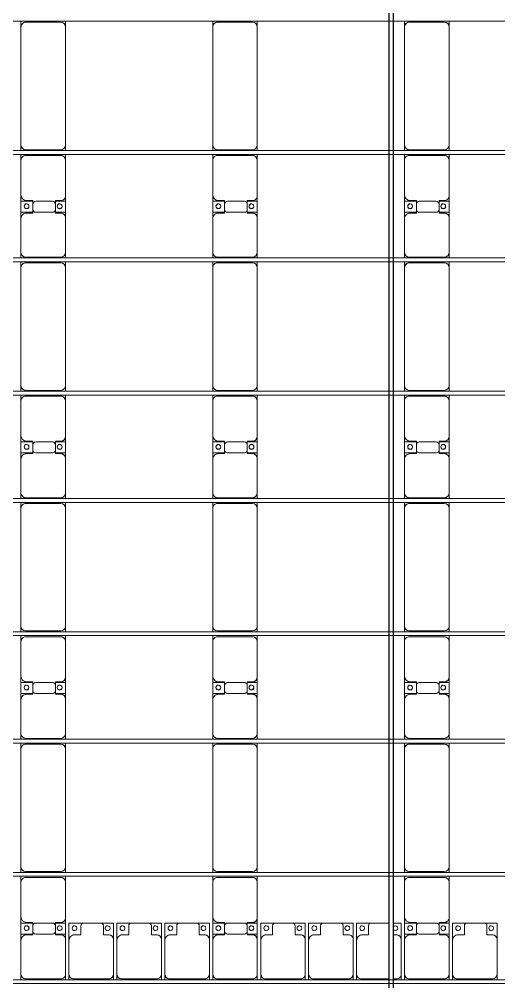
# Model space of a CAD drawing. Header units: millimetres. Extents: x -147246 to 112336, y -213734 to -86506.
# Drawn here: x -126365 to -121365, y -130845 to -120805 of the extents above; entities that cross this region are included whole.
import ezdxf

# ---------------------------------------------------------------- set-up
doc = ezdxf.new("R2010")
doc.units = ezdxf.units.MM
doc.layers.add('A-GENM', color=13, linetype='Continuous', lineweight=9)
doc.layers.add('S-BEAM', color=12, linetype='Continuous', lineweight=9)

# ---------------------------------------------------------------- blocks, each defined once
blk = doc.blocks.new('Dai phao do pin - DẢI PHAO ĐỠ PIN-29641-BỐ TRÍ KHUNG KẾT CẤU BÈ PIN 05')
at = {"layer": 'A-GENM', "color": 7}
for p, q in [((24419, 223), (24480, 223)), ((25710, 223), (24480, 223)), ((25710, 223), (25769, 223)), ((25809, 223), (25870, 223)), ((26240, 223), (25870, 223)), ((26240, 223), (26412, 223)), ((26298, 223), (26470, 223)), ((26298, 118), (26298, 223)), ((26412, 223), (26412, 118)), ((26830, 223), (26470, 223)), ((26830, 223), (26889, 223)), ((26929, 223), (26990, 223)), ((28220, 223), (26990, 223)), ((28220, 223), (28279, 223)), ((28319, 223), (28380, 223)), ((28750, 223), (28380, 223)), ((28750, 223), (28922, 223)), ((28808, 223), (28980, 223)), ((28808, 118), (28808, 223)), ((28922, 223), (28922, 118)), ((29340, 223), (28980, 223)), ((29340, 223), (29399, 223)), ((29439, 223), (29500, 223)), ((30730, 223), (29500, 223)), ((30730, 223), (30789, 223)), ((30829, 223), (30890, 223)), ((31260, 223), (30890, 223)), ((31260, 223), (31432, 223)), ((31318, 223), (31490, 223)), ((31318, 118), (31318, 223)), ((31432, 223), (31432, 118)), ((31850, 223), (31490, 223)), ((31850, 223), (31909, 223)), ((31949, 223), (32010, 223)), ((33240, 223), (32010, 223)), ((33240, 223), (33299, 223)), ((33339, 223), (33400, 223)), ((33770, 223), (33400, 223)), ((33770, 223), (33942, 223)), ((33942, 223), (33942, 118)), ((24430, 173), (24430, -192)), ((25760, -192), (25760, 173)), ((25820, 173), (25820, -192)), ((26290, 118), (26290, 173)), ((26382, 118), (26290, 118)), ((26420, 118), (26328, 118)), ((26420, 173), (26420, 118)), ((26880, -192), (26880, 173)), ((26940, 173), (26940, -192)), ((28270, -192), (28270, 173)), ((28330, 173), (28330, -192)), ((28800, 118), (28800, 173)), ((28892, 118), (28800, 118)), ((28930, 118), (28838, 118)), ((28930, 173), (28930, 118)), ((29390, -192), (29390, 173)), ((29450, 173), (29450, -192)), ((30780, -192), (30780, 173)), ((30840, 173), (30840, -192)), ((31310, 118), (31310, 173)), ((31402, 118), (31310, 118)), ((31440, 118), (31348, 118)), ((31440, 173), (31440, 118)), ((31900, -192), (31900, 173)), ((31960, 173), (31960, -192)), ((33290, -192), (33290, 173)), ((33350, 173), (33350, -192)), ((33820, 118), (33820, 173)), ((33912, 118), (33820, 118)), ((26298, 88), (26298, -88)), ((26412, -88), (26412, 88)), ((28808, 88), (28808, -88)), ((28922, -88), (28922, 88)), ((31318, 88), (31318, -88)), ((31432, -88), (31432, 88)), ((33942, -88), (33942, 88)), ((26290, -182), (26290, -118)), ((26290, -118), (26382, -118)), ((26298, -242), (26298, -118)), ((26328, -118), (26420, -118)), ((26412, -118), (26412, -242)), ((26420, -118), (26420, -182)), ((28800, -182), (28800, -118)), ((28800, -118), (28892, -118)), ((28808, -242), (28808, -118)), ((28838, -118), (28930, -118)), ((28922, -118), (28922, -242)), ((28930, -118), (28930, -182)), ((31310, -182), (31310, -118)), ((31310, -118), (31402, -118)), ((31318, -242), (31318, -118)), ((31348, -118), (31440, -118)), ((31432, -118), (31432, -242)), ((31440, -118), (31440, -182)), ((33820, -182), (33820, -118)), ((33820, -118), (33912, -118)), ((33942, -118), (33942, -242)), ((24480, -242), (24419, -242)), ((24480, -242), (25710, -242)), ((25769, -242), (25710, -242)), ((25870, -242), (25809, -242)), ((25870, -242), (26230, -242)), ((26412, -242), (26230, -242)), ((26480, -242), (26298, -242)), ((26480, -242), (26830, -242)), ((26889, -242), (26830, -242)), ((26990, -242), (26929, -242)), ((26990, -242), (28220, -242)), ((28279, -242), (28220, -242)), ((28380, -242), (28319, -242)), ((28380, -242), (28740, -242)), ((28922, -242), (28740, -242)), ((28990, -242), (28808, -242)), ((28990, -242), (29340, -242)), ((29399, -242), (29340, -242)), ((29500, -242), (29439, -242)), ((29500, -242), (30730, -242)), ((30789, -242), (30730, -242)), ((30890, -242), (30829, -242)), ((30890, -242), (31250, -242)), ((31432, -242), (31250, -242)), ((31500, -242), (31318, -242)), ((31500, -242), (31850, -242)), ((31909, -242), (31850, -242)), ((32010, -242), (31949, -242)), ((32010, -242), (33240, -242)), ((33299, -242), (33240, -242)), ((33400, -242), (33339, -242)), ((33400, -242), (33760, -242)), ((33942, -242), (33760, -242))]:
    blk.add_line(p, q, dxfattribs=at)
for centre, radius, start, end in [((24480, 173), 50, 90, 180), ((24480, 173), 50, 90, 180), ((25710, 173), 50, 0, 90), ((25710, 173), 50, 45, 90), ((25870, 173), 50, 90, 180), ((25870, 173), 50, 139.7218, 180), ((26240, 173), 50, 360, 90), ((26240, 173), 50, 360, 45), ((26470, 173), 50, 90, 180), ((26470, 173), 50, 135, 180), ((26830, 173), 50, 0, 90), ((26830, 173), 50, 0, 45), ((26990, 173), 50, 90, 180), ((26990, 173), 50, 90, 180), ((28220, 173), 50, 0, 90), ((28220, 173), 50, 45, 90), ((28380, 173), 50, 90, 180), ((28380, 173), 50, 135, 180), ((28750, 173), 50, 0, 90), ((28750, 173), 50, 0, 45), ((28980, 173), 50, 90, 180), ((28980, 173), 50, 135, 180), ((29340, 173), 50, 0, 90), ((29340, 173), 50, 0, 45), ((29500, 173), 50, 90, 180), ((29500, 173), 50, 90, 180), ((30730, 173), 50, 0, 90), ((30730, 173), 50, 45, 90), ((30890, 173), 50, 90, 180), ((30890, 173), 50, 135, 180), ((31260, 173), 50, 0, 90), ((31260, 173), 50, 0, 45), ((31490, 173), 50, 90, 180), ((31490, 173), 50, 135, 180), ((31850, 173), 50, 0, 90), ((31850, 173), 50, 0, 45), ((32010, 173), 50, 90, 180), ((32010, 173), 50, 90, 180), ((33240, 173), 50, 0, 90), ((33240, 173), 50, 45, 90), ((33400, 173), 50, 90, 180), ((33400, 173), 50, 135, 180), ((33770, 173), 50, 360, 90), ((33770, 173), 50, 360, 45), ((26328, 88), 30, 90, 180), ((26349, 162), 25, 360, 180), ((26349, 162), 25, 180, 0), ((26351, 162), 25, 360, 180), ((26351, 162), 25, 180, 0), ((26382, 88), 30, 0, 90), ((28838, 88), 30, 90, 180), ((28859, 162), 25, 0, 180), ((28859, 162), 25, 180, 360), ((28861, 162), 25, 0, 180), ((28861, 162), 25, 180, 0), ((28892, 88), 30, 360, 90), ((31348, 88), 30, 90, 180), ((31369, 162), 25, 360, 180), ((31369, 162), 25, 180, 360), ((31371, 162), 25, 0, 180), ((31371, 162), 25, 180, 0), ((31402, 88), 30, 0, 90), ((33879, 162), 25, 360, 180), ((33879, 162), 25, 180, 360), ((33912, 88), 30, 0, 90), ((26328, -88), 30, 180, 270), ((26382, -88), 30, 270, 0), ((28838, -88), 30, 180, 270), ((28892, -88), 30, 270, 0), ((31348, -88), 30, 180, 270), ((31402, -88), 30, 270, 0), ((33912, -88), 30, 270, 0), ((24480, -192), 50, 180, 270), ((24480, -192), 50, 180, 255), ((25710, -192), 50, 270, 360), ((25870, -192), 50, 180, 270), ((25870, -192), 50, 180, 220.2815), ((26230, -182), 60, 270, 0), ((26230, -182), 60, 330, 0), ((26349, -183), 25, 360, 180), ((26349, -183), 25, 180, 360), ((26351, -183), 25, 360, 180), ((26351, -183), 25, 180, 360), ((26480, -182), 60, 180, 270), ((26480, -182), 60, 180, 210), ((26830, -192), 50, 270, 0), ((26830, -192), 50, 315, 0), ((26990, -192), 50, 180, 270), ((26990, -192), 50, 180, 255), ((28220, -192), 50, 270, 0), ((28380, -192), 50, 180, 270), ((28380, -192), 50, 180, 225), ((28740, -182), 60, 270, 360), ((28740, -182), 60, 330, 0), ((28859, -183), 25, 360, 180), ((28859, -183), 25, 180, 0), ((28861, -183), 25, 360, 180), ((28861, -183), 25, 180, 360), ((28990, -182), 60, 180, 270), ((28990, -182), 60, 180, 210), ((29340, -192), 50, 270, 0), ((29340, -192), 50, 315, 0), ((29500, -192), 50, 180, 270), ((29500, -192), 50, 180, 255), ((30730, -192), 50, 270, 0), ((30890, -192), 50, 180, 270), ((30890, -192), 50, 180, 225), ((31250, -182), 60, 270, 360), ((31250, -182), 60, 330, 0), ((31369, -183), 25, 360, 180), ((31369, -183), 25, 180, 360), ((31371, -183), 25, 360, 180), ((31371, -183), 25, 180, 360), ((31500, -182), 60, 180, 270), ((31500, -182), 60, 180, 210), ((31850, -192), 50, 270, 360), ((31850, -192), 50, 315, 0), ((32010, -192), 50, 180, 270), ((32010, -192), 50, 180, 255), ((33240, -192), 50, 270, 0), ((33400, -192), 50, 180, 270), ((33400, -192), 50, 180, 225), ((33760, -182), 60, 270, 360), ((33760, -182), 60, 330, 360), ((33879, -183), 25, 0, 180), ((33879, -183), 25, 180, 0), ((25710, -192), 50, 270, 345), ((28220, -192), 50, 270, 345), ((30730, -192), 50, 270, 345), ((33240, -192), 50, 270, 345)]:
    blk.add_arc(centre, radius, start, end, dxfattribs=at)
blk = doc.blocks.new('Dai phao do pin - DẢI PHAO ĐỠ PIN-29672-BỐ TRÍ KHUNG KẾT CẤU BÈ PIN 05')
at = {"layer": 'A-GENM', "color": 7}
for p, q in [((24419, 223), (24480, 223)), ((25710, 223), (24480, 223)), ((25710, 223), (25769, 223)), ((25809, 223), (25870, 223)), ((26240, 223), (25870, 223)), ((26240, 223), (26412, 223)), ((26298, 223), (26470, 223)), ((26298, 118), (26298, 223)), ((26412, 223), (26412, 118)), ((26830, 223), (26470, 223)), ((26830, 223), (26889, 223)), ((26929, 223), (26990, 223)), ((28220, 223), (26990, 223)), ((28220, 223), (28279, 223)), ((28319, 223), (28380, 223)), ((28750, 223), (28380, 223)), ((28750, 223), (28922, 223)), ((28808, 223), (28980, 223)), ((28808, 118), (28808, 223)), ((28922, 223), (28922, 118)), ((29340, 223), (28980, 223)), ((29340, 223), (29399, 223)), ((29439, 223), (29500, 223)), ((30730, 223), (29500, 223)), ((30730, 223), (30789, 223)), ((30829, 223), (30890, 223)), ((31260, 223), (30890, 223)), ((31260, 223), (31432, 223)), ((31318, 223), (31490, 223)), ((31318, 118), (31318, 223)), ((31432, 223), (31432, 118)), ((31850, 223), (31490, 223)), ((31850, 223), (31909, 223)), ((31949, 223), (32010, 223)), ((33240, 223), (32010, 223)), ((33240, 223), (33299, 223)), ((33339, 223), (33400, 223)), ((33770, 223), (33400, 223)), ((33770, 223), (33942, 223)), ((33942, 223), (33942, 118)), ((24430, 173), (24430, -192)), ((25760, -192), (25760, 173)), ((25820, 173), (25820, -192)), ((26290, 118), (26290, 173)), ((26382, 118), (26290, 118)), ((26420, 118), (26328, 118)), ((26420, 173), (26420, 118)), ((26880, -192), (26880, 173)), ((26940, 173), (26940, -192)), ((28270, -192), (28270, 173)), ((28330, 173), (28330, -192)), ((28800, 118), (28800, 173)), ((28892, 118), (28800, 118)), ((28930, 118), (28838, 118)), ((28930, 173), (28930, 118)), ((29390, -192), (29390, 173)), ((29450, 173), (29450, -192)), ((30780, -192), (30780, 173)), ((30840, 173), (30840, -192)), ((31310, 118), (31310, 173)), ((31402, 118), (31310, 118)), ((31440, 118), (31348, 118)), ((31440, 173), (31440, 118)), ((31900, -192), (31900, 173)), ((31960, 173), (31960, -192)), ((33290, -192), (33290, 173)), ((33350, 173), (33350, -192)), ((33820, 118), (33820, 173)), ((33912, 118), (33820, 118)), ((26298, 88), (26298, -88)), ((26412, -88), (26412, 88)), ((28808, 88), (28808, -88)), ((28922, -88), (28922, 88)), ((31318, 88), (31318, -88)), ((31432, -88), (31432, 88)), ((33942, -88), (33942, 88)), ((26290, -182), (26290, -118)), ((26290, -118), (26382, -118)), ((26298, -242), (26298, -118)), ((26328, -118), (26420, -118)), ((26412, -118), (26412, -242)), ((26420, -118), (26420, -182)), ((28800, -182), (28800, -118)), ((28800, -118), (28892, -118)), ((28808, -242), (28808, -118)), ((28838, -118), (28930, -118)), ((28922, -118), (28922, -242)), ((28930, -118), (28930, -182)), ((31310, -182), (31310, -118)), ((31310, -118), (31402, -118)), ((31318, -242), (31318, -118)), ((31348, -118), (31440, -118)), ((31432, -118), (31432, -242)), ((31440, -118), (31440, -182)), ((33820, -182), (33820, -118)), ((33820, -118), (33912, -118)), ((33942, -118), (33942, -242)), ((24480, -242), (24419, -242)), ((24480, -242), (25710, -242)), ((25769, -242), (25710, -242)), ((25870, -242), (25809, -242)), ((25870, -242), (26230, -242)), ((26412, -242), (26230, -242)), ((26480, -242), (26298, -242)), ((26480, -242), (26830, -242)), ((26889, -242), (26830, -242)), ((26990, -242), (26929, -242)), ((26990, -242), (28220, -242)), ((28279, -242), (28220, -242)), ((28380, -242), (28319, -242)), ((28380, -242), (28740, -242)), ((28922, -242), (28740, -242)), ((28990, -242), (28808, -242)), ((28990, -242), (29340, -242)), ((29399, -242), (29340, -242)), ((29500, -242), (29439, -242)), ((29500, -242), (30730, -242)), ((30789, -242), (30730, -242)), ((30890, -242), (30829, -242)), ((30890, -242), (31250, -242)), ((31432, -242), (31250, -242)), ((31500, -242), (31318, -242)), ((31500, -242), (31850, -242)), ((31909, -242), (31850, -242)), ((32010, -242), (31949, -242)), ((32010, -242), (33240, -242)), ((33299, -242), (33240, -242)), ((33400, -242), (33339, -242)), ((33400, -242), (33760, -242)), ((33942, -242), (33760, -242))]:
    blk.add_line(p, q, dxfattribs=at)
for centre, radius, start, end in [((24480, 173), 50, 90, 180), ((24480, 173), 50, 90, 180), ((25710, 173), 50, 0, 90), ((25710, 173), 50, 45, 90), ((25870, 173), 50, 90, 180), ((25870, 173), 50, 139.7369, 180), ((26240, 173), 50, 360, 90), ((26240, 173), 50, 360, 45), ((26470, 173), 50, 90, 180), ((26470, 173), 50, 135, 180), ((26830, 173), 50, 0, 90), ((26830, 173), 50, 0, 45), ((26990, 173), 50, 90, 180), ((26990, 173), 50, 90, 180), ((28220, 173), 50, 0, 90), ((28220, 173), 50, 45, 90), ((28380, 173), 50, 90, 180), ((28380, 173), 50, 135, 180), ((28750, 173), 50, 0, 90), ((28750, 173), 50, 0, 45), ((28980, 173), 50, 90, 180), ((28980, 173), 50, 135, 180), ((29340, 173), 50, 0, 90), ((29340, 173), 50, 0, 45), ((29500, 173), 50, 90, 180), ((29500, 173), 50, 90, 180), ((30730, 173), 50, 0, 90), ((30730, 173), 50, 45, 90), ((30890, 173), 50, 90, 180), ((30890, 173), 50, 135, 180), ((31260, 173), 50, 0, 90), ((31260, 173), 50, 0, 45), ((31490, 173), 50, 90, 180), ((31490, 173), 50, 135, 180), ((31850, 173), 50, 0, 90), ((31850, 173), 50, 0, 45), ((32010, 173), 50, 90, 180), ((32010, 173), 50, 90, 180), ((33240, 173), 50, 0, 90), ((33240, 173), 50, 45, 90), ((33400, 173), 50, 90, 180), ((33400, 173), 50, 135, 180), ((33770, 173), 50, 360, 90), ((33770, 173), 50, 360, 45), ((26328, 88), 30, 90, 180), ((26349, 162), 25, 360, 180), ((26349, 162), 25, 180, 0), ((26351, 162), 25, 360, 180), ((26351, 162), 25, 180, 0), ((26382, 88), 30, 0, 90), ((28838, 88), 30, 90, 180), ((28859, 162), 25, 0, 180), ((28859, 162), 25, 180, 360), ((28861, 162), 25, 0, 180), ((28861, 162), 25, 180, 0), ((28892, 88), 30, 360, 90), ((31348, 88), 30, 90, 180), ((31369, 162), 25, 360, 180), ((31369, 162), 25, 180, 360), ((31371, 162), 25, 0, 180), ((31371, 162), 25, 180, 0), ((31402, 88), 30, 0, 90), ((33879, 162), 25, 360, 180), ((33879, 162), 25, 180, 360), ((33912, 88), 30, 0, 90), ((26328, -88), 30, 180, 270), ((26382, -88), 30, 270, 0), ((28838, -88), 30, 180, 270), ((28892, -88), 30, 270, 0), ((31348, -88), 30, 180, 270), ((31402, -88), 30, 270, 0), ((33912, -88), 30, 270, 0), ((24480, -192), 50, 180, 270), ((24480, -192), 50, 180, 255), ((25710, -192), 50, 270, 360), ((25870, -192), 50, 180, 270), ((25870, -192), 50, 180, 220.2664), ((26230, -182), 60, 270, 0), ((26230, -182), 60, 330, 0), ((26349, -183), 25, 360, 180), ((26349, -183), 25, 180, 360), ((26351, -183), 25, 360, 180), ((26351, -183), 25, 180, 360), ((26480, -182), 60, 180, 270), ((26480, -182), 60, 180, 210), ((26830, -192), 50, 270, 0), ((26830, -192), 50, 315, 0), ((26990, -192), 50, 180, 270), ((26990, -192), 50, 180, 255), ((28220, -192), 50, 270, 0), ((28380, -192), 50, 180, 270), ((28380, -192), 50, 180, 225), ((28740, -182), 60, 270, 360), ((28740, -182), 60, 330, 0), ((28859, -183), 25, 360, 180), ((28859, -183), 25, 180, 0), ((28861, -183), 25, 360, 180), ((28861, -183), 25, 180, 360), ((28990, -182), 60, 180, 270), ((28990, -182), 60, 180, 210), ((29340, -192), 50, 270, 0), ((29340, -192), 50, 315, 0), ((29500, -192), 50, 180, 270), ((29500, -192), 50, 180, 255), ((30730, -192), 50, 270, 0), ((30890, -192), 50, 180, 270), ((30890, -192), 50, 180, 225), ((31250, -182), 60, 270, 360), ((31250, -182), 60, 330, 0), ((31369, -183), 25, 360, 180), ((31369, -183), 25, 180, 360), ((31371, -183), 25, 360, 180), ((31371, -183), 25, 180, 360), ((31500, -182), 60, 180, 270), ((31500, -182), 60, 180, 210), ((31850, -192), 50, 270, 360), ((31850, -192), 50, 315, 0), ((32010, -192), 50, 180, 270), ((32010, -192), 50, 180, 255), ((33240, -192), 50, 270, 0), ((33400, -192), 50, 180, 270), ((33400, -192), 50, 180, 225), ((33760, -182), 60, 270, 360), ((33760, -182), 60, 330, 360), ((33879, -183), 25, 0, 180), ((33879, -183), 25, 180, 0), ((25710, -192), 50, 270, 345), ((28220, -192), 50, 270, 345), ((30730, -192), 50, 270, 345), ((33240, -192), 50, 270, 345)]:
    blk.add_arc(centre, radius, start, end, dxfattribs=at)
blk = doc.blocks.new('Dai phao do pin - DẢI PHAO ĐỠ PIN-29703-BỐ TRÍ KHUNG KẾT CẤU BÈ PIN 05')
at = {"layer": 'A-GENM', "color": 7}
for p, q in [((24419, 223), (24480, 223)), ((25710, 223), (24480, 223)), ((25710, 223), (25769, 223)), ((25809, 223), (25870, 223)), ((26240, 223), (25870, 223)), ((26240, 223), (26412, 223)), ((26298, 223), (26470, 223)), ((26298, 118), (26298, 223)), ((26412, 223), (26412, 118)), ((26830, 223), (26470, 223)), ((26830, 223), (26889, 223)), ((26929, 223), (26990, 223)), ((28220, 223), (26990, 223)), ((28220, 223), (28279, 223)), ((28319, 223), (28380, 223)), ((28750, 223), (28380, 223)), ((28750, 223), (28922, 223)), ((28808, 223), (28980, 223)), ((28808, 118), (28808, 223)), ((28922, 223), (28922, 118)), ((29340, 223), (28980, 223)), ((29340, 223), (29399, 223)), ((29439, 223), (29500, 223)), ((30730, 223), (29500, 223)), ((30730, 223), (30789, 223)), ((30829, 223), (30890, 223)), ((31260, 223), (30890, 223)), ((31260, 223), (31432, 223)), ((31318, 223), (31490, 223)), ((31318, 118), (31318, 223)), ((31432, 223), (31432, 118)), ((31850, 223), (31490, 223)), ((31850, 223), (31909, 223)), ((31949, 223), (32010, 223)), ((33240, 223), (32010, 223)), ((33240, 223), (33299, 223)), ((33339, 223), (33400, 223)), ((33770, 223), (33400, 223)), ((33770, 223), (33942, 223)), ((33942, 223), (33942, 118)), ((24430, 173), (24430, -192)), ((25760, -192), (25760, 173)), ((25820, 173), (25820, -192)), ((26290, 118), (26290, 173)), ((26382, 118), (26290, 118)), ((26420, 118), (26328, 118)), ((26420, 173), (26420, 118)), ((26880, -192), (26880, 173)), ((26940, 173), (26940, -192)), ((28270, -192), (28270, 173)), ((28330, 173), (28330, -192)), ((28800, 118), (28800, 173)), ((28892, 118), (28800, 118)), ((28930, 118), (28838, 118)), ((28930, 173), (28930, 118)), ((29390, -192), (29390, 173)), ((29450, 173), (29450, -192)), ((30780, -192), (30780, 173)), ((30840, 173), (30840, -192)), ((31310, 118), (31310, 173)), ((31402, 118), (31310, 118)), ((31440, 118), (31348, 118)), ((31440, 173), (31440, 118)), ((31900, -192), (31900, 173)), ((31960, 173), (31960, -192)), ((33290, -192), (33290, 173)), ((33350, 173), (33350, -192)), ((33820, 118), (33820, 173)), ((33912, 118), (33820, 118)), ((26298, 88), (26298, -88)), ((26412, -88), (26412, 88)), ((28808, 88), (28808, -88)), ((28922, -88), (28922, 88)), ((31318, 88), (31318, -88)), ((31432, -88), (31432, 88)), ((33942, -88), (33942, 88)), ((26290, -182), (26290, -118)), ((26290, -118), (26382, -118)), ((26298, -242), (26298, -118)), ((26328, -118), (26420, -118)), ((26412, -118), (26412, -242)), ((26420, -118), (26420, -182)), ((28800, -182), (28800, -118)), ((28800, -118), (28892, -118)), ((28808, -242), (28808, -118)), ((28838, -118), (28930, -118)), ((28922, -118), (28922, -242)), ((28930, -118), (28930, -182)), ((31310, -182), (31310, -118)), ((31310, -118), (31402, -118)), ((31318, -242), (31318, -118)), ((31348, -118), (31440, -118)), ((31432, -118), (31432, -242)), ((31440, -118), (31440, -182)), ((33820, -182), (33820, -118)), ((33820, -118), (33912, -118)), ((33942, -118), (33942, -242)), ((24480, -242), (24419, -242)), ((24480, -242), (25710, -242)), ((25769, -242), (25710, -242)), ((25870, -242), (25809, -242)), ((25870, -242), (26230, -242)), ((26412, -242), (26230, -242)), ((26480, -242), (26298, -242)), ((26480, -242), (26830, -242)), ((26889, -242), (26830, -242)), ((26990, -242), (26929, -242)), ((26990, -242), (28220, -242)), ((28279, -242), (28220, -242)), ((28380, -242), (28319, -242)), ((28380, -242), (28740, -242)), ((28922, -242), (28740, -242)), ((28990, -242), (28808, -242)), ((28990, -242), (29340, -242)), ((29399, -242), (29340, -242)), ((29500, -242), (29439, -242)), ((29500, -242), (30730, -242)), ((30789, -242), (30730, -242)), ((30890, -242), (30829, -242)), ((30890, -242), (31250, -242)), ((31432, -242), (31250, -242)), ((31500, -242), (31318, -242)), ((31500, -242), (31850, -242)), ((31909, -242), (31850, -242)), ((32010, -242), (31949, -242)), ((32010, -242), (33240, -242)), ((33299, -242), (33240, -242)), ((33400, -242), (33339, -242)), ((33400, -242), (33760, -242)), ((33942, -242), (33760, -242))]:
    blk.add_line(p, q, dxfattribs=at)
for centre, radius, start, end in [((24480, 173), 50, 90, 180), ((24480, 173), 50, 90, 180), ((25710, 173), 50, 0, 90), ((25710, 173), 50, 45, 90), ((25870, 173), 50, 90, 180), ((25870, 173), 50, 139.752, 180), ((26240, 173), 50, 360, 90), ((26240, 173), 50, 360, 45), ((26470, 173), 50, 90, 180), ((26470, 173), 50, 135, 180), ((26830, 173), 50, 0, 90), ((26830, 173), 50, 0, 45), ((26990, 173), 50, 90, 180), ((26990, 173), 50, 90, 180), ((28220, 173), 50, 0, 90), ((28220, 173), 50, 45, 90), ((28380, 173), 50, 90, 180), ((28380, 173), 50, 135, 180), ((28750, 173), 50, 0, 90), ((28750, 173), 50, 0, 45), ((28980, 173), 50, 90, 180), ((28980, 173), 50, 135, 180), ((29340, 173), 50, 0, 90), ((29340, 173), 50, 0, 45), ((29500, 173), 50, 90, 180), ((29500, 173), 50, 90, 180), ((30730, 173), 50, 0, 90), ((30730, 173), 50, 45, 90), ((30890, 173), 50, 90, 180), ((30890, 173), 50, 135, 180), ((31260, 173), 50, 0, 90), ((31260, 173), 50, 0, 45), ((31490, 173), 50, 90, 180), ((31490, 173), 50, 135, 180), ((31850, 173), 50, 0, 90), ((31850, 173), 50, 0, 45), ((32010, 173), 50, 90, 180), ((32010, 173), 50, 90, 180), ((33240, 173), 50, 0, 90), ((33240, 173), 50, 45, 90), ((33400, 173), 50, 90, 180), ((33400, 173), 50, 135, 180), ((33770, 173), 50, 360, 90), ((33770, 173), 50, 360, 45), ((26328, 88), 30, 90, 180), ((26349, 162), 25, 360, 180), ((26349, 162), 25, 180, 0), ((26351, 162), 25, 360, 180), ((26351, 162), 25, 180, 0), ((26382, 88), 30, 0, 90), ((28838, 88), 30, 90, 180), ((28859, 162), 25, 0, 180), ((28859, 162), 25, 180, 360), ((28861, 162), 25, 0, 180), ((28861, 162), 25, 180, 0), ((28892, 88), 30, 360, 90), ((31348, 88), 30, 90, 180), ((31369, 162), 25, 360, 180), ((31369, 162), 25, 180, 360), ((31371, 162), 25, 0, 180), ((31371, 162), 25, 180, 0), ((31402, 88), 30, 0, 90), ((33879, 162), 25, 360, 180), ((33879, 162), 25, 180, 360), ((33912, 88), 30, 0, 90), ((26328, -88), 30, 180, 270), ((26382, -88), 30, 270, 0), ((28838, -88), 30, 180, 270), ((28892, -88), 30, 270, 0), ((31348, -88), 30, 180, 270), ((31402, -88), 30, 270, 0), ((33912, -88), 30, 270, 0), ((24480, -192), 50, 180, 270), ((24480, -192), 50, 180, 255), ((25710, -192), 50, 270, 360), ((25870, -192), 50, 180, 270), ((25870, -192), 50, 180, 220.2513), ((26230, -182), 60, 270, 0), ((26230, -182), 60, 330, 0), ((26349, -183), 25, 360, 180), ((26349, -183), 25, 180, 360), ((26351, -183), 25, 360, 180), ((26351, -183), 25, 180, 360), ((26480, -182), 60, 180, 270), ((26480, -182), 60, 180, 210), ((26830, -192), 50, 270, 0), ((26830, -192), 50, 315, 0), ((26990, -192), 50, 180, 270), ((26990, -192), 50, 180, 255), ((28220, -192), 50, 270, 0), ((28380, -192), 50, 180, 270), ((28380, -192), 50, 180, 225), ((28740, -182), 60, 270, 360), ((28740, -182), 60, 330, 0), ((28859, -183), 25, 360, 180), ((28859, -183), 25, 180, 0), ((28861, -183), 25, 360, 180), ((28861, -183), 25, 180, 360), ((28990, -182), 60, 180, 270), ((28990, -182), 60, 180, 210), ((29340, -192), 50, 270, 0), ((29340, -192), 50, 315, 0), ((29500, -192), 50, 180, 270), ((29500, -192), 50, 180, 255), ((30730, -192), 50, 270, 0), ((30890, -192), 50, 180, 270), ((30890, -192), 50, 180, 225), ((31250, -182), 60, 270, 360), ((31250, -182), 60, 330, 0), ((31369, -183), 25, 360, 180), ((31369, -183), 25, 180, 360), ((31371, -183), 25, 360, 180), ((31371, -183), 25, 180, 360), ((31500, -182), 60, 180, 270), ((31500, -182), 60, 180, 210), ((31850, -192), 50, 270, 360), ((31850, -192), 50, 315, 0), ((32010, -192), 50, 180, 270), ((32010, -192), 50, 180, 255), ((33240, -192), 50, 270, 0), ((33400, -192), 50, 180, 270), ((33400, -192), 50, 180, 225), ((33760, -182), 60, 270, 360), ((33760, -182), 60, 330, 360), ((33879, -183), 25, 0, 180), ((33879, -183), 25, 180, 0), ((25710, -192), 50, 270, 345), ((28220, -192), 50, 270, 345), ((30730, -192), 50, 270, 345), ((33240, -192), 50, 270, 345)]:
    blk.add_arc(centre, radius, start, end, dxfattribs=at)
blk = doc.blocks.new('Dải phao đi lại kèm đỡ invester - DẢI PHAO ĐI LẠI-14853-BỐ TRÍ KHUNG KẾT CẤU BÈ PIN 05')
at = {"layer": 'A-GENM', "color": 7}
for p, q in [((13758, 1312), (13882, 1312)), ((13758, 1130), (13758, 1312)), ((14088, 1312), (13912, 1312)), ((14118, 1312), (14223, 1312)), ((14223, 1312), (14223, 1140)), ((14258, 1312), (14412, 1312)), ((14258, 1130), (14258, 1312)), ((14588, 1312), (14412, 1312)), ((14588, 1312), (14723, 1312)), ((14723, 1312), (14723, 1140)), ((14758, 1312), (14912, 1312)), ((14758, 1130), (14758, 1312)), ((15088, 1312), (14912, 1312)), ((15088, 1312), (15223, 1312)), ((15223, 1312), (15223, 1140)), ((15258, 1312), (15412, 1312)), ((15258, 1130), (15258, 1312)), ((15588, 1312), (15412, 1312)), ((15588, 1312), (15723, 1312)), ((15723, 1312), (15723, 1140)), ((15758, 1312), (15882, 1312)), ((15758, 1130), (15758, 1312)), ((16088, 1312), (15912, 1312)), ((16118, 1312), (16223, 1312)), ((16223, 1312), (16223, 1140)), ((16258, 1312), (16412, 1312)), ((16258, 1130), (16258, 1312)), ((16588, 1312), (16412, 1312)), ((16588, 1312), (16723, 1312)), ((16723, 1312), (16723, 1140)), ((16758, 1312), (16912, 1312)), ((16758, 1130), (16758, 1312)), ((17088, 1312), (16912, 1312)), ((17088, 1312), (17223, 1312)), ((17223, 1312), (17223, 1140)), ((17258, 1312), (17412, 1312)), ((17258, 1130), (17258, 1312)), ((17588, 1312), (17412, 1312)), ((17588, 1312), (17600, 1312)), ((17640, 1312), (17723, 1312)), ((17723, 1312), (17723, 1140)), ((17758, 1312), (17882, 1312)), ((17758, 1130), (17758, 1312)), ((18088, 1312), (17912, 1312)), ((18118, 1312), (18223, 1312)), ((18223, 1312), (18223, 1140)), ((18258, 1312), (18412, 1312)), ((18258, 1130), (18258, 1312)), ((18588, 1312), (18412, 1312)), ((18588, 1312), (18723, 1312)), ((18723, 1312), (18723, 1140)), ((13882, 1282), (13882, 1190)), ((14118, 1190), (14118, 1282)), ((14382, 1282), (14382, 1190)), ((14618, 1190), (14618, 1282)), ((14882, 1282), (14882, 1190)), ((15118, 1190), (15118, 1282)), ((15382, 1282), (15382, 1190)), ((15618, 1190), (15618, 1282)), ((15882, 1282), (15882, 1190)), ((16118, 1190), (16118, 1282)), ((16382, 1282), (16382, 1190)), ((16618, 1190), (16618, 1282)), ((16882, 1282), (16882, 1190)), ((17118, 1190), (17118, 1282)), ((17382, 1282), (17382, 1190)), ((17882, 1282), (17882, 1190)), ((18118, 1190), (18118, 1282)), ((18382, 1282), (18382, 1190)), ((18618, 1190), (18618, 1282)), ((13758, 1130), (13758, 780)), ((13882, 1190), (13818, 1190)), ((14173, 1190), (14118, 1190)), ((14223, 780), (14223, 1140)), ((14258, 1130), (14258, 780)), ((14382, 1190), (14318, 1190)), ((14673, 1190), (14618, 1190)), ((14723, 780), (14723, 1140)), ((14758, 1130), (14758, 780)), ((14882, 1190), (14818, 1190)), ((15173, 1190), (15118, 1190)), ((15223, 780), (15223, 1140)), ((15258, 1130), (15258, 780)), ((15382, 1190), (15318, 1190)), ((15673, 1190), (15618, 1190)), ((15723, 780), (15723, 1140)), ((15758, 1130), (15758, 780)), ((15882, 1190), (15818, 1190)), ((16173, 1190), (16118, 1190)), ((16223, 780), (16223, 1140)), ((16258, 1130), (16258, 780)), ((16382, 1190), (16318, 1190)), ((16673, 1190), (16618, 1190)), ((16723, 780), (16723, 1140)), ((16758, 1130), (16758, 780)), ((16882, 1190), (16818, 1190)), ((17173, 1190), (17118, 1190)), ((17223, 780), (17223, 1140)), ((17258, 1130), (17258, 780)), ((17382, 1190), (17318, 1190)), ((17673, 1190), (17640, 1190)), ((17723, 780), (17723, 1140)), ((17758, 1130), (17758, 780)), ((17882, 1190), (17818, 1190)), ((18173, 1190), (18118, 1190)), ((18223, 780), (18223, 1140)), ((18258, 1130), (18258, 780)), ((18382, 1190), (18318, 1190)), ((18673, 1190), (18618, 1190)), ((18723, 780), (18723, 1140)), ((13758, 721), (13758, 780)), ((13808, 730), (14173, 730)), ((14223, 780), (14223, 721)), ((14258, 721), (14258, 780)), ((14308, 730), (14673, 730)), ((14723, 780), (14723, 721)), ((14758, 721), (14758, 780)), ((14808, 730), (15173, 730)), ((15223, 780), (15223, 721)), ((15258, 721), (15258, 780)), ((15308, 730), (15673, 730)), ((15723, 780), (15723, 721)), ((15758, 721), (15758, 780)), ((15808, 730), (16173, 730)), ((16223, 780), (16223, 721)), ((16258, 721), (16258, 780)), ((16308, 730), (16673, 730)), ((16723, 780), (16723, 721)), ((16758, 721), (16758, 780)), ((16808, 730), (17173, 730)), ((17223, 780), (17223, 721)), ((17258, 721), (17258, 780)), ((17308, 730), (17600, 730)), ((17640, 730), (17673, 730)), ((17723, 780), (17723, 721)), ((17758, 721), (17758, 780)), ((17808, 730), (18173, 730)), ((18223, 780), (18223, 721)), ((18258, 721), (18258, 780)), ((18308, 730), (18673, 730)), ((18723, 780), (18723, 721))]:
    blk.add_line(p, q, dxfattribs=at)
for centre, radius, start, end in [((13912, 1282), 30, 90, 180), ((14088, 1282), 30, 0, 90), ((14412, 1282), 30, 90, 180), ((14412, 1282), 30, 90, 150), ((14588, 1282), 30, 0, 90), ((14588, 1282), 30, 30, 90), ((14912, 1282), 30, 90, 180), ((14912, 1282), 30, 90, 150), ((15088, 1282), 30, 0, 90), ((15088, 1282), 30, 30, 90), ((15412, 1282), 30, 90, 180), ((15412, 1282), 30, 90, 150), ((15588, 1282), 30, 0, 90), ((15588, 1282), 30, 30, 90), ((15912, 1282), 30, 90, 180), ((16088, 1282), 30, 0, 90), ((16412, 1282), 30, 90, 180), ((16412, 1282), 30, 90, 150), ((16588, 1282), 30, 360, 90), ((16588, 1282), 30, 30, 90), ((16912, 1282), 30, 90, 180), ((16912, 1282), 30, 90, 150), ((17088, 1282), 30, 0, 90), ((17088, 1282), 30, 30, 90), ((17412, 1282), 30, 90, 180), ((17412, 1282), 30, 90, 150), ((17588, 1282), 30, 75, 90), ((17588, 1282), 30, 75, 90), ((17912, 1282), 30, 90, 180), ((18088, 1282), 30, 0, 90), ((18412, 1282), 30, 90, 180), ((18412, 1282), 30, 90, 150), ((18588, 1282), 30, 0, 90), ((18588, 1282), 30, 30, 90), ((13817, 1259), 25, 90, 270), ((13817, 1259), 25, 270, 90), ((14162, 1259), 25, 90, 270), ((14162, 1259), 25, 270, 90), ((14317, 1259), 25, 90, 270), ((14317, 1259), 25, 270, 90), ((14662, 1259), 25, 90, 270), ((14662, 1259), 25, 180, 195), ((14662, 1259), 25, 270, 90), ((14817, 1259), 25, 90, 270), ((14817, 1259), 25, 270, 90), ((15162, 1259), 25, 90, 270), ((15162, 1259), 25, 180, 195), ((15162, 1259), 25, 270, 90), ((15317, 1259), 25, 90, 270), ((15317, 1259), 25, 270, 90), ((15662, 1259), 25, 90, 270), ((15662, 1259), 25, 180, 195), ((15662, 1259), 25, 270, 90), ((15817, 1259), 25, 90, 270), ((15817, 1259), 25, 270, 90), ((16162, 1259), 25, 90, 270), ((16162, 1259), 25, 270, 90), ((16317, 1259), 25, 90, 270), ((16317, 1259), 25, 270, 90), ((16662, 1259), 25, 90, 270), ((16662, 1259), 25, 180, 195), ((16662, 1259), 25, 270, 90), ((16817, 1259), 25, 90, 270), ((16817, 1259), 25, 270, 90), ((17162, 1259), 25, 90, 270), ((17162, 1259), 25, 180, 195), ((17162, 1259), 25, 270, 90), ((17317, 1259), 25, 90, 270), ((17317, 1259), 25, 270, 90), ((17662, 1259), 25, 90, 150), ((17662, 1259), 25, 210, 270), ((17662, 1259), 25, 270, 90), ((17817, 1259), 25, 90, 270), ((17817, 1259), 25, 270, 90), ((18162, 1259), 25, 90, 270), ((18162, 1259), 25, 270, 90), ((18317, 1259), 25, 90, 270), ((18317, 1259), 25, 270, 90), ((18662, 1259), 25, 90, 270), ((18662, 1259), 25, 180, 195), ((18662, 1259), 25, 270, 90), ((13818, 1130), 60, 90, 180), ((13818, 1130), 60, 90, 120), ((14173, 1140), 50, 360, 90), ((14173, 1140), 50, 45, 90), ((14318, 1130), 60, 90, 180), ((14318, 1130), 60, 90, 120), ((14673, 1140), 50, 0, 90), ((14673, 1140), 50, 45, 90), ((14818, 1130), 60, 90, 180), ((14818, 1130), 60, 90, 120), ((15173, 1140), 50, 0, 90), ((15173, 1140), 50, 45, 90), ((15318, 1130), 60, 90, 180), ((15318, 1130), 60, 90, 120), ((15673, 1140), 50, 0, 90), ((15673, 1140), 50, 45, 90), ((15818, 1130), 60, 90, 180), ((15818, 1130), 60, 90, 120), ((16173, 1140), 50, 0, 90), ((16173, 1140), 50, 45, 90), ((16318, 1130), 60, 90, 180), ((16318, 1130), 60, 90, 120), ((16673, 1140), 50, 0, 90), ((16673, 1140), 50, 45, 90), ((16818, 1130), 60, 90, 180), ((16818, 1130), 60, 90, 120), ((17173, 1140), 50, 360, 90), ((17173, 1140), 50, 45, 90), ((17318, 1130), 60, 90, 180), ((17318, 1130), 60, 90, 120), ((17673, 1140), 50, 0, 90), ((17673, 1140), 50, 45, 90), ((17818, 1130), 60, 90, 180), ((17818, 1130), 60, 90, 120), ((18173, 1140), 50, 360, 90), ((18173, 1140), 50, 45, 90), ((18318, 1130), 60, 90, 180), ((18318, 1130), 60, 90, 120), ((18673, 1140), 50, 0, 90), ((18673, 1140), 50, 45, 90), ((13808, 780), 50, 180, 270), ((13808, 780), 50, 225, 270), ((14173, 780), 50, 270, 0), ((14173, 780), 50, 270, 315), ((14308, 780), 50, 180, 270), ((14308, 780), 50, 225, 270), ((14673, 780), 50, 270, 360), ((14673, 780), 50, 270, 315), ((14808, 780), 50, 180, 270), ((14808, 780), 50, 225, 270), ((15173, 780), 50, 270, 0), ((15173, 780), 50, 270, 315), ((15308, 780), 50, 180, 270), ((15308, 780), 50, 225, 270), ((15673, 780), 50, 270, 0), ((15673, 780), 50, 270, 315), ((15808, 780), 50, 180, 270), ((15808, 780), 50, 225, 270), ((16173, 780), 50, 270, 0), ((16173, 780), 50, 270, 315), ((16308, 780), 50, 180, 270), ((16308, 780), 50, 225, 270), ((16673, 780), 50, 270, 0), ((16673, 780), 50, 270, 315), ((16808, 780), 50, 180, 270), ((16808, 780), 50, 225, 270), ((17173, 780), 50, 270, 360), ((17173, 780), 50, 270, 315), ((17308, 780), 50, 180, 270), ((17308, 780), 50, 225, 270), ((17673, 780), 50, 270, 0), ((17673, 780), 50, 270, 315), ((17808, 780), 50, 180, 270), ((17808, 780), 50, 225, 270), ((18173, 780), 50, 270, 360), ((18173, 780), 50, 270, 315), ((18308, 780), 50, 180, 270), ((18308, 780), 50, 225, 270), ((18673, 780), 50, 270, 0), ((18673, 780), 50, 270, 315)]:
    blk.add_arc(centre, radius, start, end, dxfattribs=at)
blk = doc.blocks.new('Dầm C52 - Dầm C52-18771-BỐ TRÍ KHUNG KẾT CẤU BÈ PIN 05')
at = {"layer": 'S-BEAM', "color": 1}
blk.add_line((-74474, 20), (74474, 20), dxfattribs=at)
blk = doc.blocks.new('Dầm C52 - Dầm C52-18772-BỐ TRÍ KHUNG KẾT CẤU BÈ PIN 05')
at = {"layer": 'S-BEAM', "color": 1}
for p, q in [((-74474, 20), (74474, 20)), ((74474, -20), (-74474, -20))]:
    blk.add_line(p, q, dxfattribs=at)
blk = doc.blocks.new('Dầm C52 - Dầm C52-18773-BỐ TRÍ KHUNG KẾT CẤU BÈ PIN 05')
at = {"layer": 'S-BEAM', "color": 1}
for p, q in [((-74474, 20), (74474, 20)), ((74474, -20), (-74474, -20))]:
    blk.add_line(p, q, dxfattribs=at)
blk = doc.blocks.new('Dầm C52 - Dầm C52-18774-BỐ TRÍ KHUNG KẾT CẤU BÈ PIN 05')
at = {"layer": 'S-BEAM', "color": 1}
for p, q in [((-74474, 20), (74474, 20)), ((74474, -20), (-74474, -20))]:
    blk.add_line(p, q, dxfattribs=at)
blk = doc.blocks.new('Dầm C52 - Dầm C52-18775-BỐ TRÍ KHUNG KẾT CẤU BÈ PIN 05')
at = {"layer": 'S-BEAM', "color": 1}
for p, q in [((-74474, 20), (74474, 20)), ((74474, -20), (-74474, -20))]:
    blk.add_line(p, q, dxfattribs=at)
blk = doc.blocks.new('Dầm C52 - Hộp 40x60-38180-BỐ TRÍ KHUNG KẾT CẤU BÈ PIN 05')
at = {"layer": 'S-BEAM', "color": 3, "lineweight": 25}
for p, q in [((-38420, 20), (38420, 20)), ((38420, -20), (-38420, -20))]:
    blk.add_line(p, q, dxfattribs=at)
blk = doc.blocks.new('HOBANMONG_BEPIN 5_rvt-1-BỐ TRÍ KHUNG KẾT CẤU BÈ PIN 05')
at = {"layer": 'A-GENM', "color": 3, "lineweight": 25}
for name, p, rotation in [('Dai phao do pin - DẢI PHAO ĐỠ PIN-29641-BỐ TRÍ KHUNG KẾT CẤU BÈ PIN 05', (-126105, -96406), 269.9997710125194), ('Dai phao do pin - DẢI PHAO ĐỠ PIN-29672-BỐ TRÍ KHUNG KẾT CẤU BÈ PIN 05', (-124105, -96406), 269.9997710125194), ('Dai phao do pin - DẢI PHAO ĐỠ PIN-29703-BỐ TRÍ KHUNG KẾT CẤU BÈ PIN 05', (-122105, -96406), 269.9997710125194), ('Dải phao đi lại kèm đỡ invester - DẢI PHAO ĐI LẠI-14853-BỐ TRÍ KHUNG KẾT CẤU BÈ PIN 05', (-140105, -131545), 359.9997710135151)]:
    blk.add_blockref(name, p, dxfattribs=dict(at, rotation=rotation))
at = {"layer": 'S-BEAM', "color": 3, "lineweight": 25}
for name, p, rotation in [('Dầm C52 - Hộp 40x60-38180-BỐ TRÍ KHUNG KẾT CẤU BÈ PIN 05', (-122486, -130974), 269.9997710125197), ('Dầm C52 - Dầm C52-18771-BỐ TRÍ KHUNG KẾT CẤU BÈ PIN 05', (-66080, -120805), 179.9997710135151), ('Dầm C52 - Dầm C52-18772-BỐ TRÍ KHUNG KẾT CẤU BÈ PIN 05', (-66080, -122195), 179.9997710135151), ('Dầm C52 - Dầm C52-18772-BỐ TRÍ KHUNG KẾT CẤU BÈ PIN 05', (-66080, -123315), 179.9997710135151), ('Dầm C52 - Dầm C52-18773-BỐ TRÍ KHUNG KẾT CẤU BÈ PIN 05', (-66080, -124705), 179.9997710135151), ('Dầm C52 - Dầm C52-18773-BỐ TRÍ KHUNG KẾT CẤU BÈ PIN 05', (-66080, -125825), 179.9997710135151), ('Dầm C52 - Dầm C52-18774-BỐ TRÍ KHUNG KẾT CẤU BÈ PIN 05', (-66080, -127215), 179.9997710135151), ('Dầm C52 - Dầm C52-18774-BỐ TRÍ KHUNG KẾT CẤU BÈ PIN 05', (-66080, -128335), 179.9997710135151), ('Dầm C52 - Dầm C52-18775-BỐ TRÍ KHUNG KẾT CẤU BÈ PIN 05', (-66080, -129725), 179.9997710135151), ('Dầm C52 - Dầm C52-18775-BỐ TRÍ KHUNG KẾT CẤU BÈ PIN 05', (-66080, -130845), 179.9997710135151)]:
    blk.add_blockref(name, p, dxfattribs=dict(at, rotation=rotation))

msp = doc.modelspace()

# ---------------------------------------------------------------- block references
at = {"lineweight": 5}
msp.add_blockref('HOBANMONG_BEPIN 5_rvt-1-BỐ TRÍ KHUNG KẾT CẤU BÈ PIN 05', (0, 0), dxfattribs=at)

doc.saveas('drawing.dxf')
